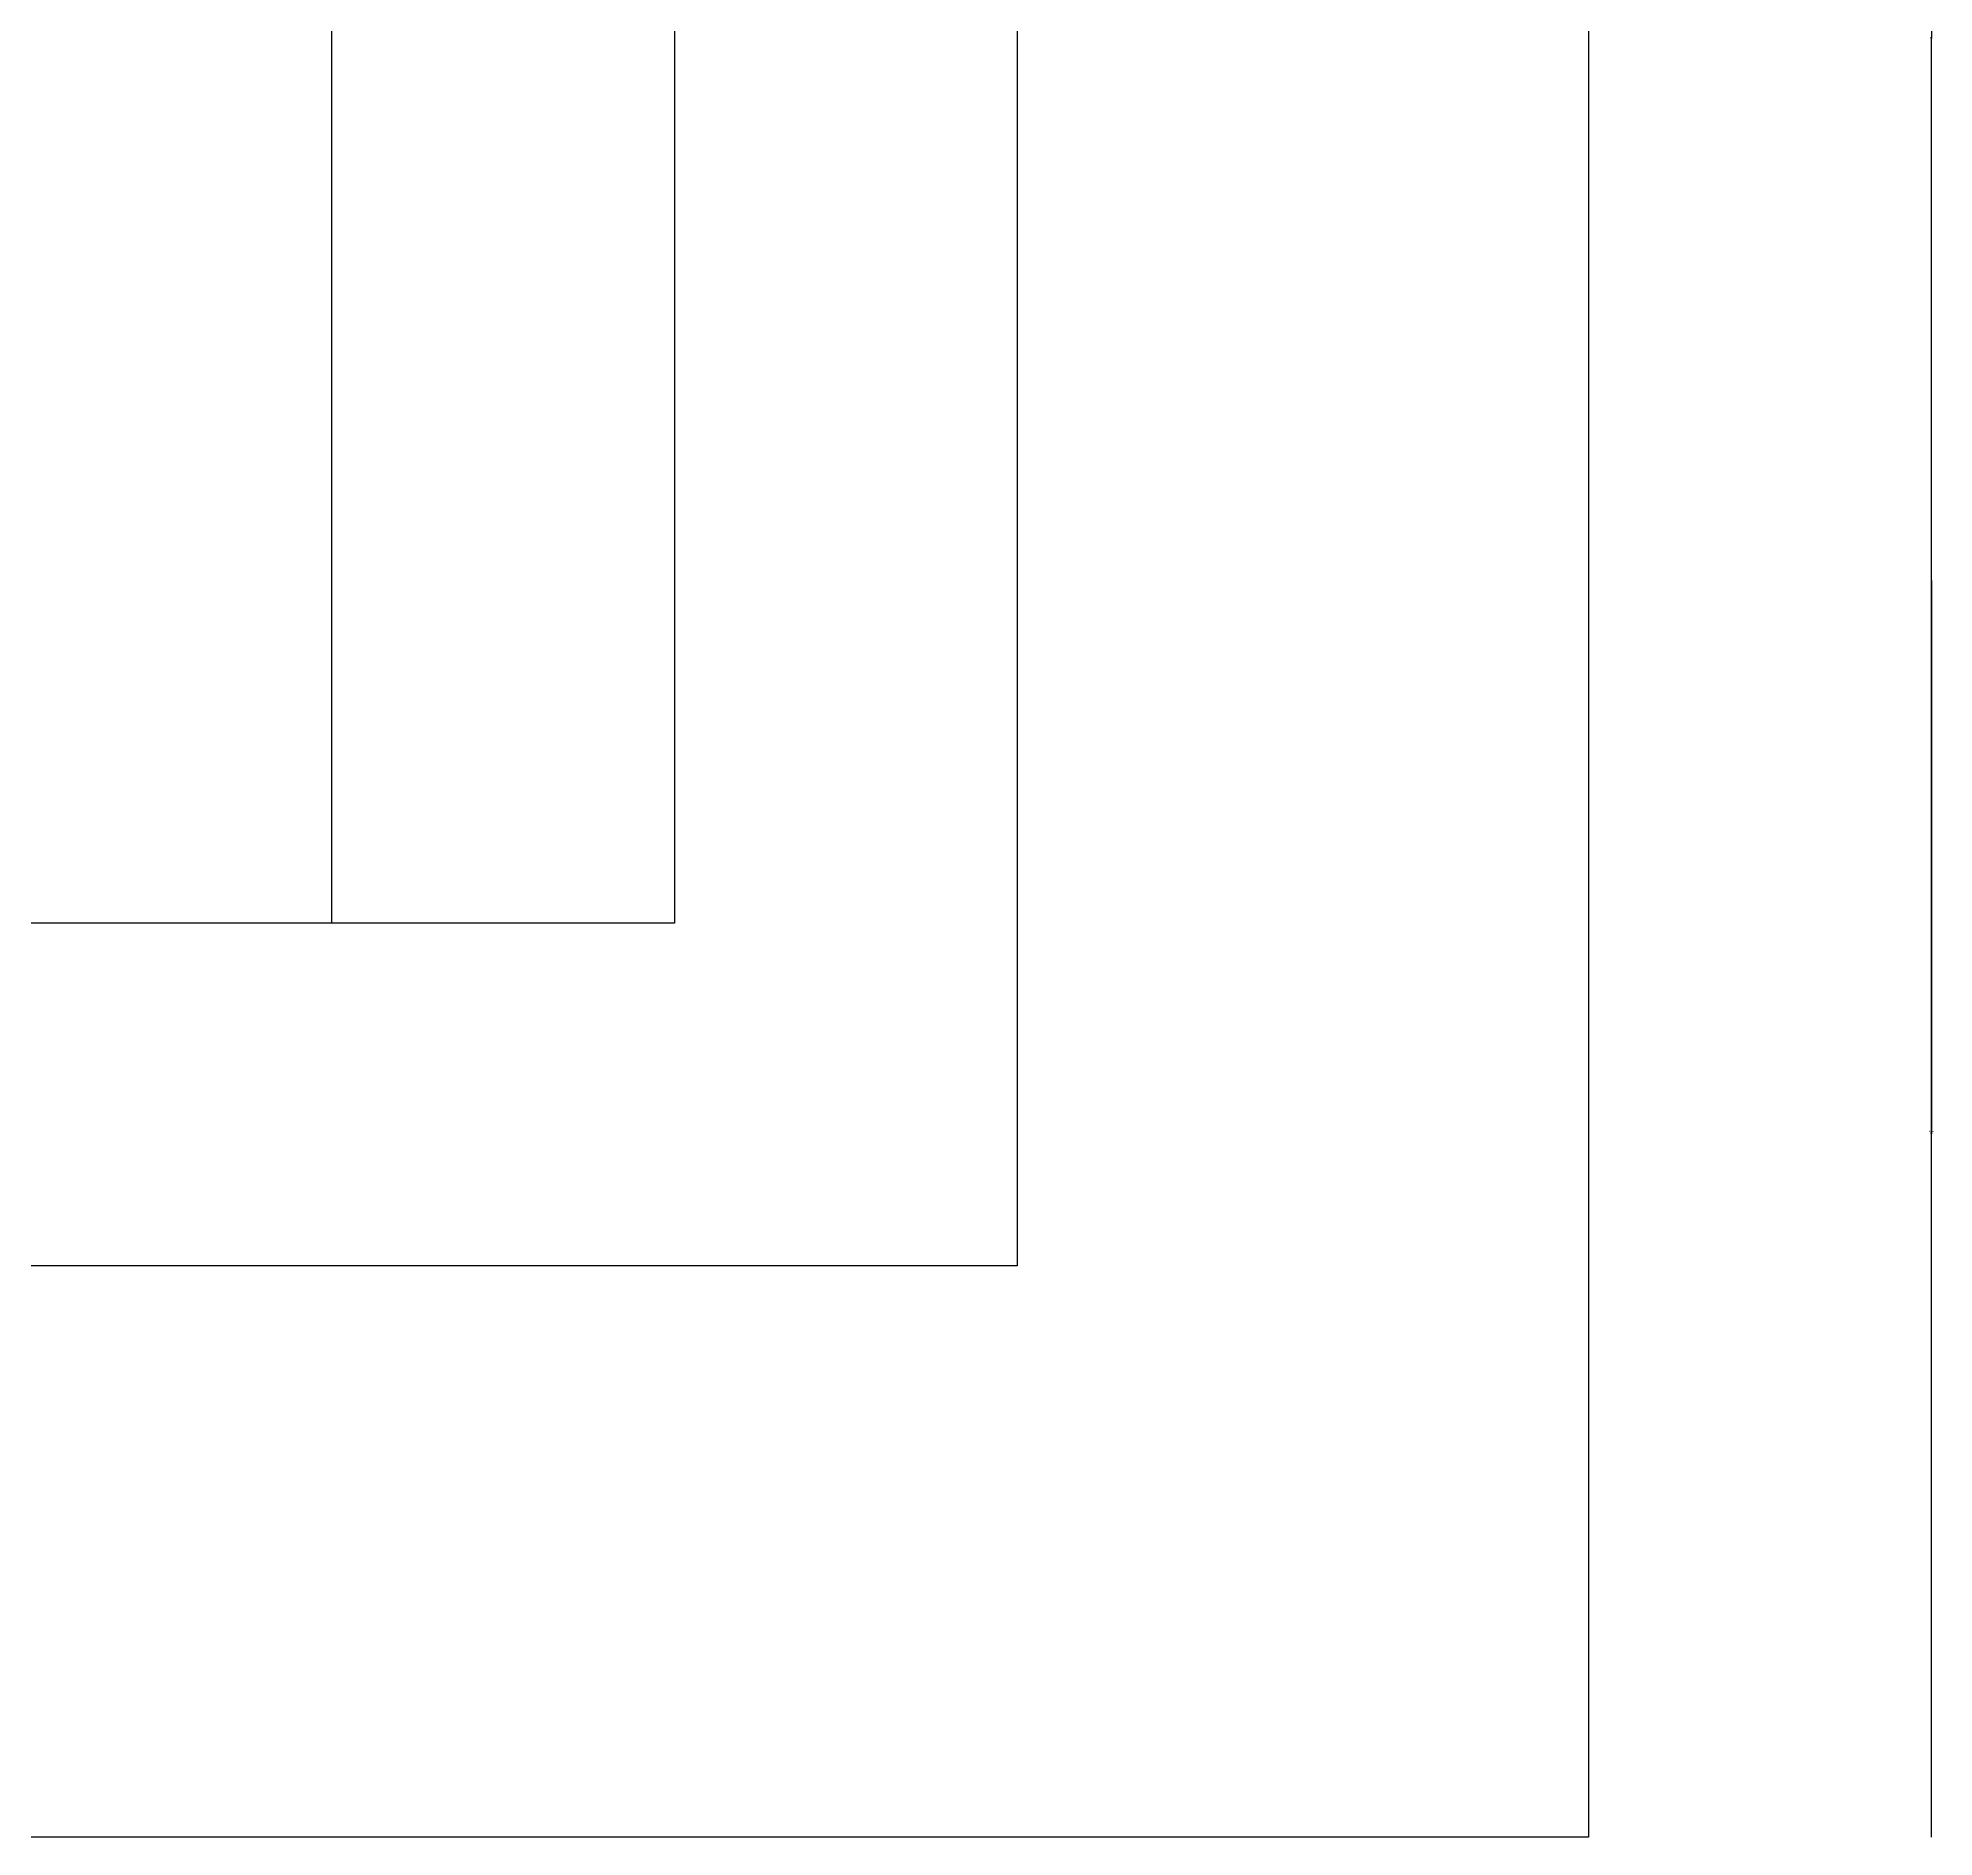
# Model space of a CAD drawing. Header units: metres. Extents: x 4568 to 182545, y -86951 to 35529.
# Drawn here: x 63062 to 64256, y -9603 to -8469 of the extents above; entities that cross this region are included whole.
import ezdxf

# ---------------------------------------------------------------- set-up
doc = ezdxf.new("R2010")
doc.units = ezdxf.units.M
doc.layers.add('DIM', color=1, linetype='Continuous')
doc.layers.add('PLAN', color=2, linetype='Continuous')
doc.dimstyles.get("Standard").update_dxf_attribs({"dimtxt": 2.5, "dimasz": 2.5, "dimexe": 1.25, "dimexo": 0.625, "dimtad": 1, "dimcen": 2.5, "dimazin": 3, "dimtfac": 1, "dimtmove": 0, "dimatfit": 3})

# ---------------------------------------------------------------- blocks, each defined once
blk = doc.blocks.new('_CLOSEDFILLED')
at = {"color": 0, "linetype": 'BYBLOCK'}
blk.add_solid([(-1, 0.2), (0, 0), (-1, -0.2)], dxfattribs=at)
blk = doc.blocks.new('*D130')
for p, q in [((64254.58, -7334.86), (64254.58, -8468.86)), ((64254.33, -8468.86), (64254.08, -8468.86)), ((64254.58, -9602.86), (64254.58, -8468.86)), ((64254.58, -8468.86), (64254.58, -8468.86)), ((64254.83, -8468.86), (64255.08, -8468.86))]:
    blk.add_line(p, q)
at = {"layer": 'Defpoints'}
for p in [(64254.58, -7334.86), (64254.58, -8468.86), (64254.58, -9602.86)]:
    blk.add_point(p, dxfattribs=at)
at = {"layer": 'DIM', "xscale": 0.25, "yscale": 0.25}
blk.add_blockref('_CLOSEDFILLED', (64254.58, -8468.86), dxfattribs=at)
at = {"layer": 'DIM', "xscale": 0.25, "yscale": 0.25, "rotation": 180}
blk.add_blockref('_CLOSEDFILLED', (64254.58, -8468.86), dxfattribs=at)
at = {"layer": 'DIM', "insert": (64254.58, -8467.735), "char_height": 1, "attachment_point": 5}
blk.add_mtext('L', dxfattribs=at)
blk = doc.blocks.new('*D132')
for p, q in [((64254.58, -8810.86), (64254.58, -9159.15)), ((64254.33, -9159.15), (64254.08, -9159.15)), ((64254.58, -9242.86), (64254.58, -9159.15)), ((64254.58, -9159.15), (64254.58, -9159.15)), ((64254.83, -9159.15), (64255.08, -9159.15))]:
    blk.add_line(p, q)
at = {"layer": 'Defpoints'}
for p in [(64254.58, -8810.86), (64254.58, -9159.15), (64254.58, -9242.86)]:
    blk.add_point(p, dxfattribs=at)
at = {"layer": 'DIM', "xscale": 0.25, "yscale": 0.25}
blk.add_blockref('_CLOSEDFILLED', (64254.58, -9159.15), dxfattribs=at)
at = {"layer": 'DIM', "xscale": 0.25, "yscale": 0.25, "rotation": 180}
blk.add_blockref('_CLOSEDFILLED', (64254.58, -9159.15), dxfattribs=at)
at = {"layer": 'DIM', "insert": (64254.58, -9158.025), "char_height": 1, "attachment_point": 5}
blk.add_mtext('60xm', dxfattribs=at)
blk = doc.blocks.new('*D133')
for p, q in [((64254.58, -8126.86), (64254.58, -8468.86)), ((64254.33, -8468.86), (64254.08, -8468.86)), ((64254.58, -8810.86), (64254.58, -8468.86)), ((64254.58, -8468.86), (64254.58, -8468.86)), ((64254.83, -8468.86), (64255.08, -8468.86))]:
    blk.add_line(p, q)
at = {"layer": 'Defpoints'}
for p in [(64254.58, -8126.86), (64254.58, -8468.86), (64254.58, -8810.86)]:
    blk.add_point(p, dxfattribs=at)
at = {"layer": 'DIM', "xscale": 0.25, "yscale": 0.25}
blk.add_blockref('_CLOSEDFILLED', (64254.58, -8468.86), dxfattribs=at)
at = {"layer": 'DIM', "xscale": 0.25, "yscale": 0.25, "rotation": 180}
blk.add_blockref('_CLOSEDFILLED', (64254.58, -8468.86), dxfattribs=at)
at = {"layer": 'DIM', "insert": (64254.58, -8467.735), "char_height": 1, "attachment_point": 5}
blk.add_mtext('b', dxfattribs=at)

msp = doc.modelspace()

# ---------------------------------------------------------------- linework, layer by layer
at = {"layer": 'PLAN'}
for points in [[(64038.58, -7334.86), (64038.58, -9602.86), (61158.58, -9602.86), (61158.58, -7334.86)], [(63678.58, -7694.86), (63678.58, -9242.86), (61518.58, -9242.86), (61518.58, -7694.86)], [(63462.58, -7910.86), (63462.58, -9026.86), (61734.58, -9026.86), (61734.58, -7910.86)], [(63246.58, -7910.86), (63246.58, -9026.86), (61950.58, -9026.86), (61950.58, -7910.86)]]:
    msp.add_lwpolyline(points, close=True, dxfattribs=at)

# ---------------------------------------------------------------- dimensions: what is measured, and where the dimension line sits
at = {"layer": 'DIM'}
for base, p1, p2, text, picture, middle in [((64254.58, -8468.86), (64254.58, -9602.86), (64254.58, -7334.86), 'L', '*D130', (64254.58, -8467.735)), ((64254.58, -8468.86), (64254.58, -8126.86), (64254.58, -8810.86), 'b', '*D133', (64254.58, -8467.735)), ((64254.58, -9159.15), (64254.58, -8810.86), (64254.58, -9242.86), '60xm', '*D132', (64254.58, -9158.025))]:
    dim = msp.add_linear_dim(base=base, p1=p1, p2=p2, text=text, dimstyle='Standard', dxfattribs=at)
    dim.commit()
    dim.dimension.update_dxf_attribs({"geometry": picture, "text_midpoint": middle})

doc.saveas('drawing.dxf')
